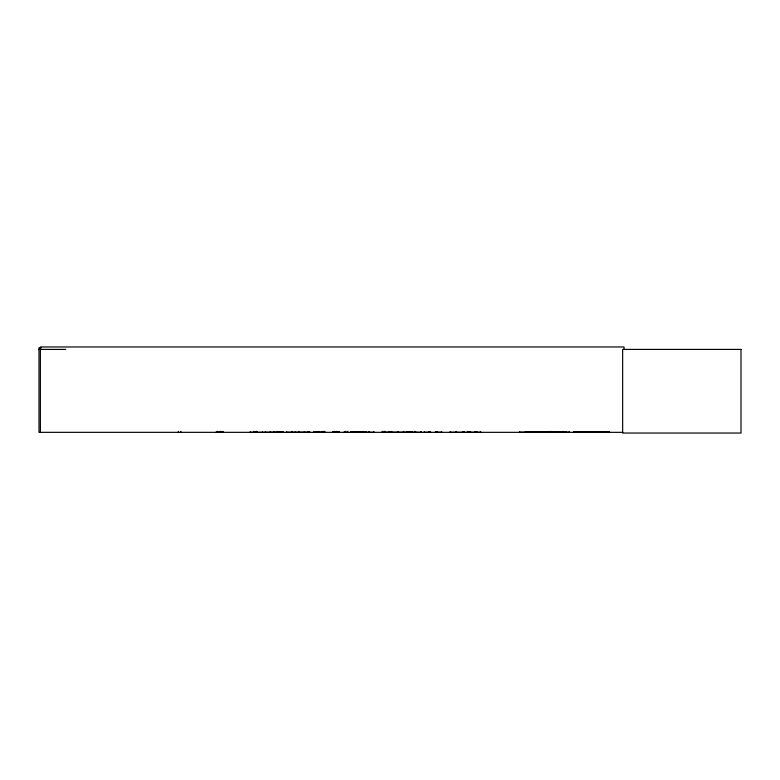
<?xml version="1.0" encoding="UTF-8"?>
<svg xmlns="http://www.w3.org/2000/svg" width="780" height="780" viewBox="0 0 780 780"><rect width="100%" height="100%" fill="white"/><g stroke="black" fill="none" stroke-linecap="round" stroke-linejoin="round"><path stroke-width="1.17" d="M408.427 432.305L408.437 431.642M420.966 432.305L420.985 431.642M543.592 432.227L543.592 431.642M556.12 432.305L556.13 431.642M575.035 431.779L575.114 432.334L575.016 431.779L609.092 431.779L609.092 432.325L573.183 432.266M575.123 432.305L575.114 431.779M598.084 431.954L598.075 431.662M609.005 432.305L608.995 431.779L609.092 432.305M575.016 432.032L609.092 432.003M397.878 432.227L397.741 431.642M313.443 432.334L321.74 432.305L321.818 431.701L321.886 432.334M222.768 432.247L222.846 431.701M423.852 432.334L430.345 432.247M309.572 432.247L309.66 431.701L309.738 432.334M463.223 432.334L481.094 432.247M578.477 432.286L578.233 431.779L579.062 432.315L579.082 431.642M322.754 432.305L323.778 432.266M343.844 432.266L344.351 432.247M344.409 432.227L344.438 431.701M575.562 432.305L576.342 431.779L576.508 432.305M605.348 432.334L605.767 431.779C606.635 432.461 604.315 432.286 605.153 431.779L605.563 432.325M607.474 432.305L607.649 431.779L607.844 432.334M407.092 432.247L407.15 431.701L407.209 432.334M286.123 432.247L309.66 432.159M264.79 432.247L273.37 432.247M216.031 432.247L222.846 432.159M216.43 432.247L216.508 431.701M273.799 432.247L283.481 432.266M424.31 432.247L424.378 431.701M304.298 432.247L304.317 431.642M468.975 432.247L469.053 431.701L469.131 432.334M573.641 432.247L573.719 431.701M255.684 432.247L255.859 431.642M41.438 347.841L39 347.841L39 432.334L622.81 432.334M39 349.411L65.754 349.411M350.493 431.788L366.034 431.788M525.34 431.788L540.95 431.788M541.71 431.788L566.163 431.788M350.454 432.013L366.064 432.013M525.301 432.013L540.979 431.993M541.681 432.013L566.192 431.993M332.592 431.701L339.456 432.305M350.473 432.286L374.322 432.305M385.203 432.159L421.258 432.305L421.249 431.642M519.587 432.159L540.969 432.286M541.7 432.286L569.303 432.159M391.394 432.305L391.258 431.467M390.614 432.334L390.692 431.642L390.868 432.247M323.212 432.227L323.183 431.701M590.616 432.247L590.538 431.701L590.46 432.334M475.39 432.247L475.312 431.701M315.988 432.247L315.91 431.701M442.055 432.247L435.601 432.247M339.007 432.247L338.93 431.701M366.015 432.247L365.947 431.701M283.101 432.247L283.033 431.701L282.965 432.334M556.403 432.247L556.403 431.642M543.865 432.247L543.855 431.642M408.71 432.247L408.71 431.642M575.484 432.305L598.133 432.305L598.124 431.662M464.041 432.334L464.032 431.642M624.029 349.411L624.029 346.964L40.375 346.964L40.375 432.334M601.078 431.642L601.078 432.334M595.023 431.467L595.023 432.334M594.584 431.467L594.584 432.334M588.529 431.642L588.529 432.334M586.648 431.467L586.648 432.334M586.462 431.467L586.462 432.334M585.175 431.642L585.175 432.334M577.795 431.467L577.795 432.334M577.609 431.467L577.609 432.334M573.797 431.642L573.797 432.334M569.303 431.642L569.303 432.334M563.248 431.467L563.248 432.334M562.809 431.467L562.809 432.334M556.969 431.642L556.969 432.334M556.754 431.642L556.754 432.334M550.914 431.467L550.914 432.334M550.475 431.467L550.475 432.334M550.319 431.467L550.319 432.334M550.115 431.467L550.115 432.334M549.88 431.467L549.88 432.334M549.676 431.467L549.676 432.334M544.42 431.642L544.42 432.334M532.135 431.642L532.135 432.334M526.081 431.467L526.081 432.334M525.642 431.467L525.642 432.334M519.587 431.642L519.587 432.334M480.509 431.642L480.509 432.334M476.697 431.467L476.59 432.334L476.512 431.467M475.235 431.642L475.235 432.334M470.535 431.467L470.515 432.334M470.096 431.467L470.087 432.334M467.844 431.467L467.844 432.334M467.668 431.467L467.668 432.334M463.856 431.642L463.856 432.334M462.579 431.642L462.589 432.334L450.031 432.305L450.04 431.642M456.534 431.467L456.524 432.334M456.105 431.467L456.085 432.334M441.49 431.642L441.49 432.334M437.356 431.467L437.356 432.334M437.151 431.467L437.151 432.334M435.454 431.642L435.454 432.334M430.502 431.642L430.502 432.334M428.805 431.467L428.805 432.334M428.6 431.467L428.6 432.334M424.456 431.642L424.456 432.334M415.681 431.642L415.681 432.334M415.165 431.467L415.165 432.334M414.96 431.467L414.96 432.334M414.726 431.467L414.726 432.334M414.521 431.467L414.521 432.334M411.762 431.642L411.762 432.334M411.684 431.642L411.684 432.334M410.329 431.467L410.27 432.334M409.948 431.467L409.948 432.334M406.429 431.642L406.429 432.334M403.689 431.467L403.689 432.334M403.367 431.467L403.367 432.334M397.956 431.642L397.956 432.334M391.697 431.467L391.697 432.334M389.259 431.467L389.259 432.334M385.203 431.642L385.203 432.334M384.657 431.291L384.657 432.334M383.945 431.291L383.945 432.334M382.219 431.291L382.219 432.334M373.786 431.642L373.786 432.334M368.891 431.467L368.891 432.334M368.608 431.467L368.608 432.334M365.878 431.642L365.878 432.334M347.782 431.291L347.782 432.334M345.959 431.467L345.95 432.334M345.423 431.291L345.423 432.334M344.604 431.642L344.526 432.334M338.861 431.642L338.861 432.334M336.96 431.291L336.96 432.334M334.601 431.291L334.601 432.334M334.376 431.467L334.376 432.334M332.514 431.642L332.514 432.334M324.811 431.291L324.889 432.334M323.534 431.642L323.534 432.334M323.456 431.642L323.456 432.334M323.086 431.291L323.086 432.334M321.662 431.467L321.662 432.334M321.116 431.642L321.116 432.334M319.156 431.467L319.156 432.334M318.874 431.467L318.874 432.334M317.304 431.467L317.304 432.334M317.119 431.467L317.119 432.334M315.832 431.642L315.832 432.334M313.979 431.642L313.979 432.334M308.451 431.467L308.451 432.334M308.266 431.467L308.266 432.334M299.052 431.467L299.052 432.334M298.74 431.467L298.74 432.334M295.444 431.642L295.444 432.334M292.149 431.467L292.149 432.334M291.847 431.467L291.847 432.334M286.582 431.642L286.582 432.334M281.083 431.642L281.083 432.334M280.693 431.642L280.693 432.334M278.84 431.467L278.84 432.334M278.616 431.467L278.616 432.334M277.943 431.467L277.943 432.334M277.651 431.467L277.651 432.334M276.822 431.467L276.822 432.334M276.598 431.467L276.598 432.334M274.745 431.642L274.726 432.334M274.355 431.642L274.355 432.334M273.507 431.642L273.507 432.334M270.582 431.467L270.582 432.334M270.29 431.467L270.29 432.334M265.268 431.642L265.268 432.334M262.792 431.642L262.792 432.334L250.244 432.305L250.244 431.642M257.283 431.467L257.293 432.334M256.747 431.467L256.727 432.334M256.386 431.291L256.386 432.334M256.308 431.467L256.288 432.334M255.938 431.642L255.938 432.334M253.939 431.291L253.939 432.334M222.924 431.642L222.924 432.334M221.062 431.467L221.062 432.334M220.847 431.467L220.847 432.334M220.194 431.291L220.194 432.334M217.756 431.291L217.756 432.334M216.577 431.642L216.577 432.334M180.823 431.291L180.823 432.334M178.386 431.291L178.386 432.334M608.264 431.779L608.458 432.334L608.264 431.779M741 349.411L622.654 349.411L622.654 433.036L741 433.036L741 349.411"/></g></svg>
